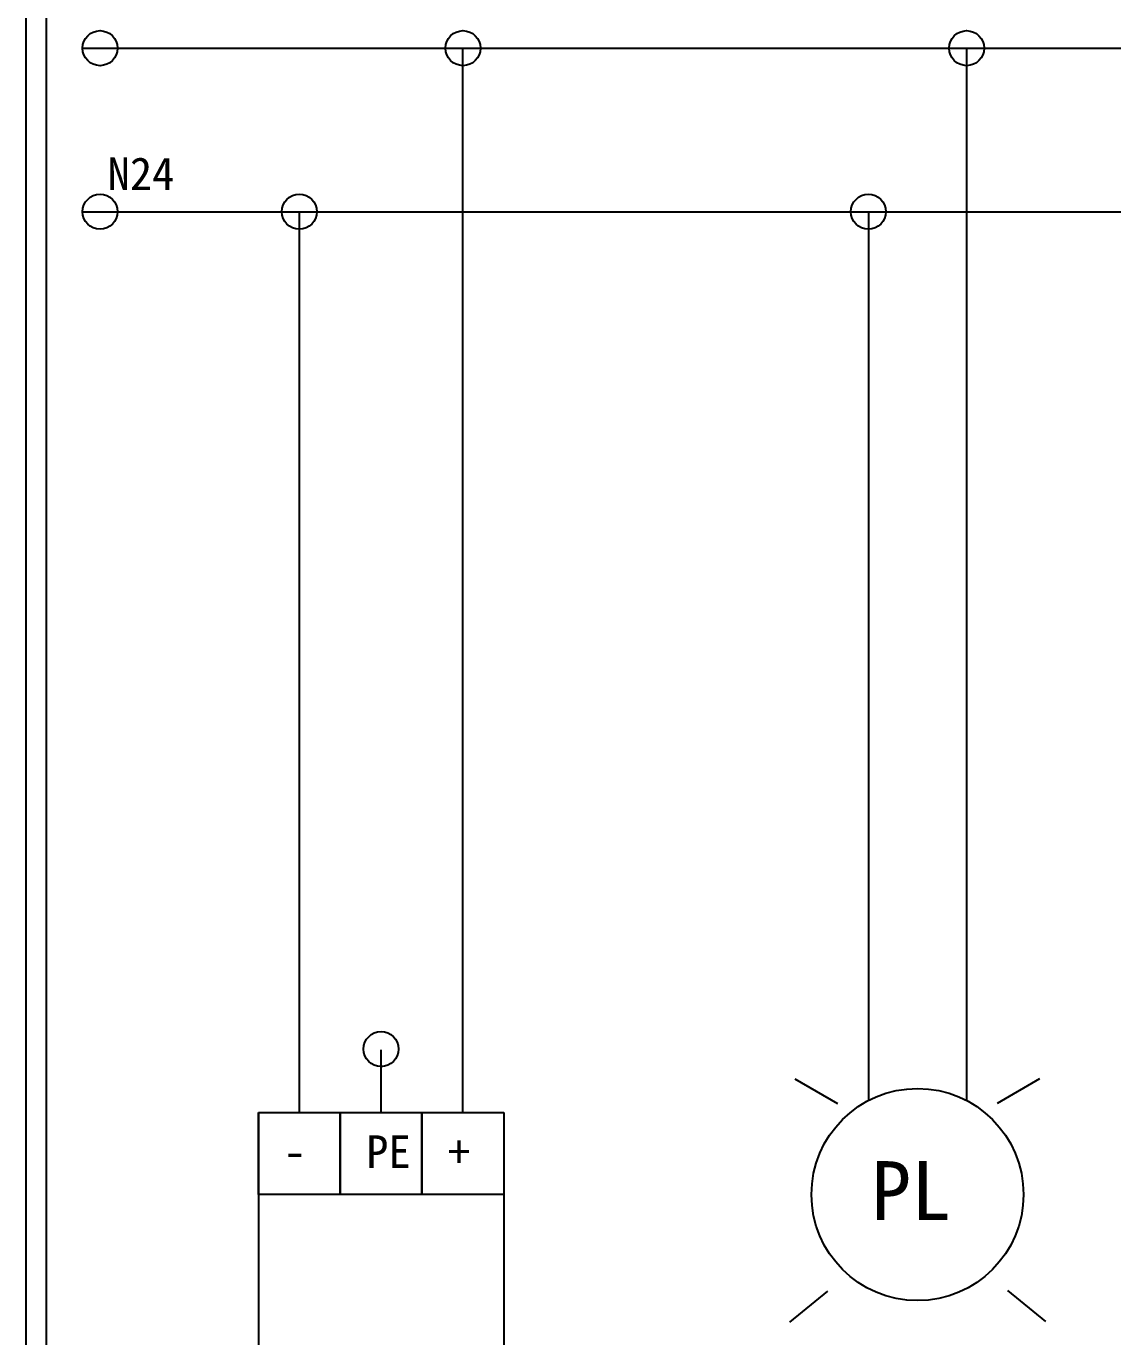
# Model space of a CAD drawing. Extents: x 10 to 297, y 3 to 207.
# Drawn here: x 10 to 76.4, y 49.2 to 129.3 of the extents above; entities that cross this region are included whole.
import ezdxf

# ---------------------------------------------------------------- set-up
doc = ezdxf.new("R2010")
doc.units = 0
doc.layers.get('0').update_dxf_attribs({"linetype": 'CONTINUOUS'})
doc.layers.add('圖框層', color=7, linetype='CONTINUOUS')
doc.layers.add('標尺寸層', color=3, linetype='CONTINUOUS')
doc.styles.add('STSL', font='kaiu.ttf')

msp = doc.modelspace()

# ---------------------------------------------------------------- linework, layer by layer
at = {"color": 7}
for centre in [(14.517, 127.959), (36.701, 127.959), (67.499, 127.959), (14.517, 117.959), (26.701, 117.959), (61.499, 117.959), (31.701, 66.77)]:
    msp.add_circle(centre, 1.071, dxfattribs=at)
at = {"layer": '圖框層', "color": 7}
for p, q in [((10, 3), (10, 206.969)), ((11.25, 4.25), (11.25, 205.719))]:
    msp.add_line(p, q, dxfattribs=at)
at = {"layer": '標尺寸層', "color": 7}
for p, q in [((13.446, 127.959), (217.598, 127.959)), ((36.701, 62.887), (36.701, 127.959)), ((67.499, 127.959), (67.499, 63.626)), ((13.446, 117.959), (197.598, 117.959)), ((26.701, 62.887), (26.701, 117.959)), ((61.499, 117.959), (61.499, 63.626)), ((31.701, 62.887), (31.701, 66.725)), ((31.696, 65.699), (31.696, 65.634)), ((59.625, 63.423), (57.028, 64.925)), ((69.388, 63.463), (71.985, 64.965)), ((24.201, 62.887), (29.201, 62.887)), ((24.201, 57.887), (24.201, 62.887)), ((24.201, 62.887), (39.201, 62.887)), ((24.201, 62.887), (24.201, 29.618)), ((29.201, 62.887), (29.201, 57.887)), ((29.201, 62.887), (34.201, 62.887)), ((29.201, 57.887), (29.201, 62.887)), ((34.201, 62.887), (39.201, 62.887)), ((34.201, 57.887), (34.201, 62.887)), ((34.201, 62.887), (34.201, 57.887)), ((39.201, 62.887), (39.201, 57.887)), ((39.201, 62.887), (39.201, 29.618)), ((29.201, 57.887), (24.201, 57.887)), ((34.201, 57.887), (29.201, 57.887)), ((39.201, 57.887), (34.201, 57.887)), ((59.005, 51.969), (56.682, 50.07)), ((70.007, 52.009), (72.33, 50.11))]:
    msp.add_line(p, q, dxfattribs=at)
msp.add_circle((64.499, 57.881), 6.481, dxfattribs=at)

# ---------------------------------------------------------------- texts
at = {"layer": '圖框層', "color": 7, "style": 'STSL'}
for s, height, p in [('N24', 2, (14.98, 119.286)), ('PE', 2, (30.787, 59.502)), ('+', 2, (35.787, 59.502)), ('-', 2, (25.744, 59.502)), ('PL', 3.6, (61.662, 56.321))]:
    msp.add_text(s, height=height, dxfattribs=at).set_placement(p)

doc.saveas('drawing.dxf')
